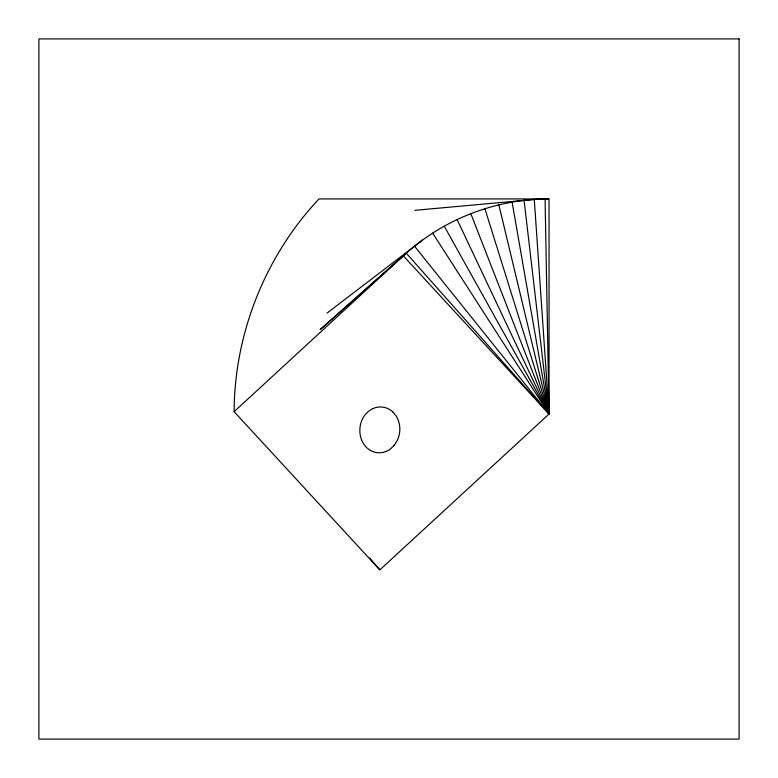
<?xml version="1.0" encoding="UTF-8"?>
<svg xmlns="http://www.w3.org/2000/svg" width="778" height="778" viewBox="0 0 778 778"><rect width="100%" height="100%" fill="white"/><g stroke="black" fill="none" stroke-linecap="round" stroke-linejoin="round"><path stroke-width="1.17" d="M234.12 411.688C234.431 333.461 265.366 255.913 318.98 198.944L549.044 198.944L549.044 414.003L379.849 569.895L234.12 411.688L403.344 255.826M394.135 445.454L390.284 449.091A19.829 19.829 0 0 1 386.588 451.24L386.141 451.425A17.768 17.768 0 0 1 371.262 450.9C356.528 443.197 356.178 419.955 369.482 410.677A20.014 20.014 0 0 1 373.187 408.547M403.403 255.768C442.507 219.532 495.479 198.828 548.782 198.944M404.648 254.63L320.235 329.561L406.252 253.19L549.044 414.003L545.086 198.983M326.993 313.126L422.658 240.003M414.888 210.332L534.282 199.45L549.044 414.003L403.325 255.845M392.802 411.922L396.119 415.899A25.363 25.363 0 0 1 394.008 445.337M379.654 569.69L369.54 557.914M414.528 246.208L549.044 414.003L524.09 200.403M432.665 233.157L549.044 414.003L512.099 202.144M444.257 226.203L549.044 414.003L498.854 204.886M457.114 219.581L549.044 414.003L484.918 208.728M470.826 213.678L549.044 414.003M373.158 408.469A18.127 18.127 0 0 1 392.832 411.893M739.1 38.9L38.9 38.9L38.9 739.1L739.1 739.1L739.1 38.9"/></g></svg>
